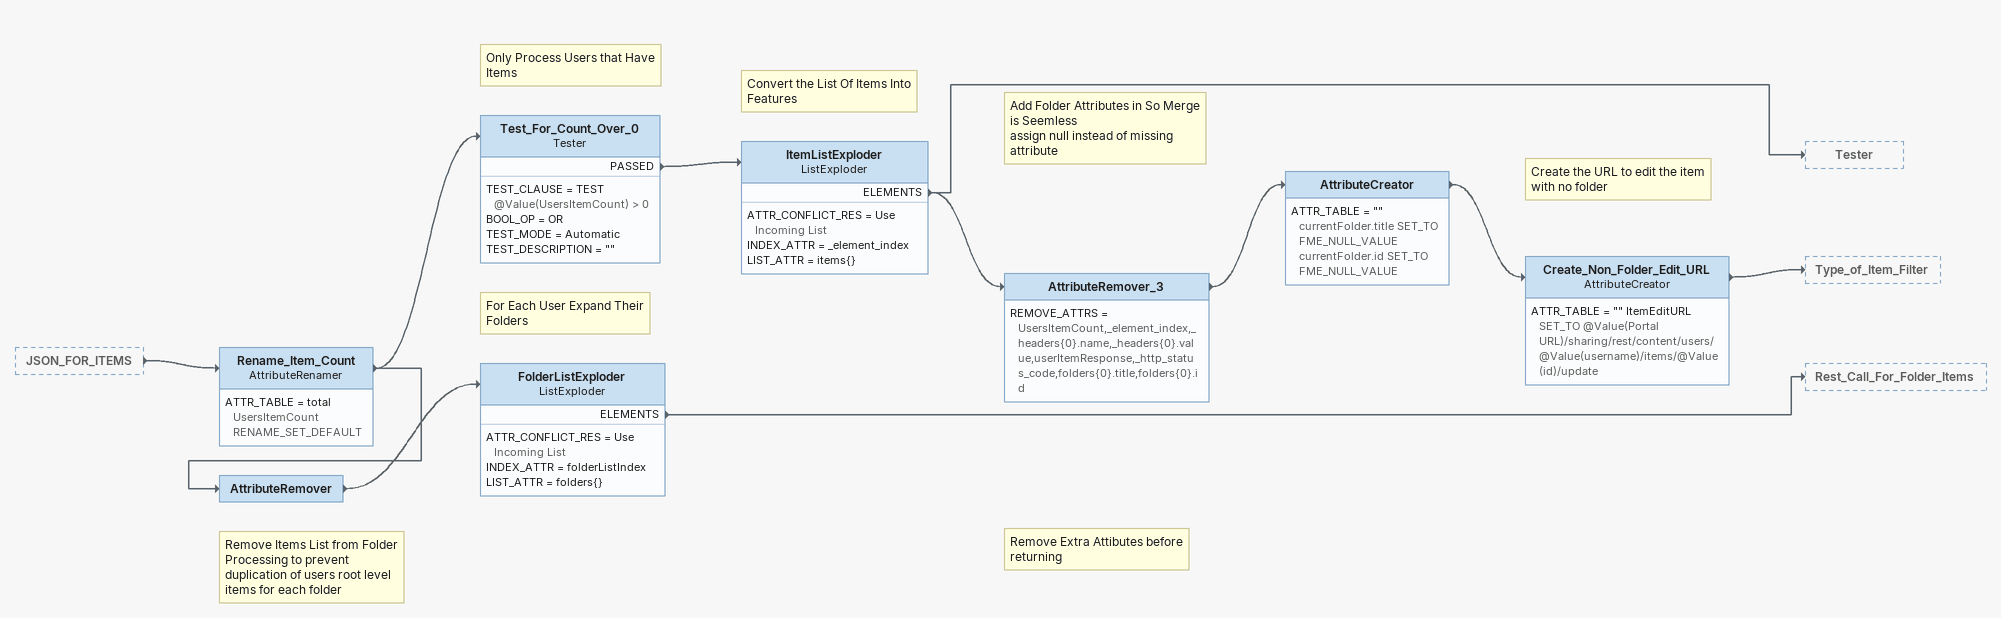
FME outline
JSON_FOR_ITEMS [outside]
    -> Rename_Item_Count
Rename_Item_Count: AttributeRenamer
    ATTR_TABLE = total UsersItemCount RENAME_SET_DEFAULT
    -> Test_For_Count_Over_0
    -> AttributeRemover
Note: Only Process Users that Have Items
Test_For_Count_Over_0: Tester
    TEST_CLAUSE = TEST @Value(UsersItemCount) > 0
    BOOL_OP = OR
    TEST_MODE = Automatic
    TEST_DESCRIPTION = ""
    PASSED -> ItemListExploder
Note: Convert the List Of Items Into Features
ItemListExploder: ListExploder
    ATTR_CONFLICT_RES = Use Incoming List
    INDEX_ATTR = _element_index
    LIST_ATTR = items{}
    ELEMENTS -> AttributeRemover_3
    ELEMENTS -> Tester
Note: Remove Extra Attibutes before returning
AttributeRemover_3
    REMOVE_ATTRS = UsersItemCount,_element_index,_headers{0}.name,_headers{0}.value,userItemResponse,_http_status_code,folders{0}.title,folders{0}.id
    -> AttributeCreator
Note: Add Folder Attributes in So Merge is Seemless / assign null instead of missing attribute
AttributeCreator
    ATTR_TABLE = "" currentFolder.title SET_TO FME_NULL_VALUE  currentFolder.id SET_TO FME_NULL_VALUE
    -> Create_Non_Folder_Edit_URL
Note: Create the URL to edit the item with no folder
Create_Non_Folder_Edit_URL: AttributeCreator
    ATTR_TABLE = "" ItemEditURL SET_TO @Value(Portal URL)/sharing/rest/content/users/@Value(username)/items/@Value(id)/update
    -> Type_of_Item_Filter
Note: Remove Items List from Folder Processing to prevent / duplication of users root level items for each folder
AttributeRemover
    -> FolderListExploder
Note: For Each User Expand Their Folders
FolderListExploder: ListExploder
    ATTR_CONFLICT_RES = Use Incoming List
    INDEX_ATTR = folderListIndex
    LIST_ATTR = folders{}
    ELEMENTS -> Rest_Call_For_Folder_Items
